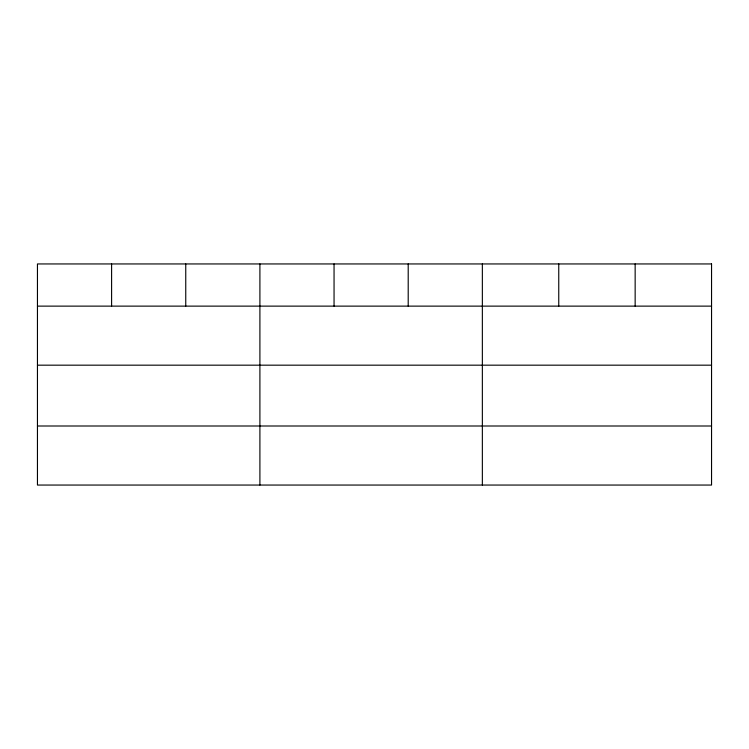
<?xml version="1.0" encoding="UTF-8"?>
<svg xmlns="http://www.w3.org/2000/svg" width="749" height="749" viewBox="0 0 749 749"><rect width="100%" height="100%" fill="white"/><g stroke="black" fill="none" stroke-linecap="round" stroke-linejoin="round"><path stroke-width="1.12" d="M37.45 306.126L711.55 306.126M37.45 365.175L711.55 365.175M37.45 426.003L711.55 426.003M635.152 263.948L635.152 306.126M558.754 263.948L558.754 306.126M482.356 263.948L482.356 485.052M408.205 263.948L408.205 306.126M334.054 263.948L334.054 306.126M259.903 263.948L259.903 485.052M185.752 263.948L185.752 306.126M111.601 263.948L111.601 306.126M711.55 263.948L37.45 263.948L37.45 485.052L711.55 485.052L711.55 263.948"/></g></svg>
